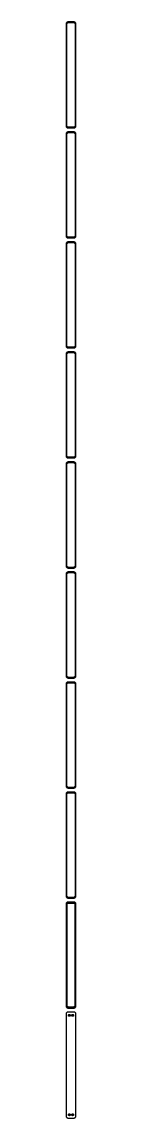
# Model space of a CAD drawing. Header units: metres. Extents: x -11 to 11, y 2370 to 4851.
import ezdxf

# ---------------------------------------------------------------- set-up
doc = ezdxf.new("R2010")
doc.units = ezdxf.units.M

msp = doc.modelspace()

# ---------------------------------------------------------------- linework, layer by layer
for p, q in [((-11.2106, 4846.63), (-11.25, 4846)), ((-11.25, 4846), (-11.25, 4616)), ((-11.0929, 4847.24), (-11.2106, 4846.63)), ((-10.8989, 4847.84), (-11.0929, 4847.24)), ((-10.6315, 4848.41), (-10.8989, 4847.84)), ((-10.2951, 4848.94), (-10.6315, 4848.41)), ((-9.89484, 4849.42), (-10.2951, 4848.94)), ((-9.43712, 4849.85), (-9.89484, 4849.42)), ((-9.75, 4845.5), (-9.71844, 4846)), ((-9.75, 4616.5), (-9.75, 4845.5)), ((-9.71844, 4846), (-9.62433, 4846.49)), ((-9.62433, 4846.49), (-9.4691, 4846.97)), ((-9.4691, 4846.97), (-9.25522, 4847.43)), ((-8.92912, 4850.22), (-9.43712, 4849.85)), ((-9.25522, 4847.43), (-8.98605, 4847.85)), ((-8.98605, 4847.85), (-8.66586, 4848.24)), ((-8.37889, 4850.52), (-8.92912, 4850.22)), ((-8.66586, 4848.24), (-8.29968, 4848.58)), ((-7.79507, 4850.76), (-8.37889, 4850.52)), ((-8.29968, 4848.58), (-7.8933, 4848.88)), ((-7.8933, 4848.88), (-7.45311, 4849.12)), ((-7.1869, 4850.91), (-7.79507, 4850.76)), ((-7.45311, 4849.12), (-6.98605, 4849.3)), ((-6.56395, 4850.99), (-7.1869, 4850.91)), ((-6.98605, 4849.3), (-6.49951, 4849.43)), ((6.56395, 4850.99), (-6.56395, 4850.99)), ((-6.49951, 4849.43), (-6.00116, 4849.49)), ((-6.00116, 4849.49), (6.00116, 4849.49)), ((6.00116, 4849.49), (6.49951, 4849.43)), ((6.49951, 4849.43), (6.98605, 4849.3)), ((7.1869, 4850.91), (6.56395, 4850.99)), ((6.98605, 4849.3), (7.45311, 4849.12)), ((7.79507, 4850.76), (7.1869, 4850.91)), ((7.45311, 4849.12), (7.8933, 4848.88)), ((8.37889, 4850.52), (7.79507, 4850.76)), ((7.8933, 4848.88), (8.29968, 4848.58)), ((8.29968, 4848.58), (8.66586, 4848.24)), ((8.92912, 4850.22), (8.37889, 4850.52)), ((8.66586, 4848.24), (8.98605, 4847.85)), ((9.43712, 4849.85), (8.92912, 4850.22)), ((8.98605, 4847.85), (9.25522, 4847.43)), ((9.25522, 4847.43), (9.4691, 4846.97)), ((9.89484, 4849.42), (9.43712, 4849.85)), ((9.4691, 4846.97), (9.62433, 4846.49)), ((9.62433, 4846.49), (9.71844, 4846)), ((9.71844, 4846), (9.75, 4845.5)), ((9.75, 4845.5), (9.75, 4616.5)), ((10.2951, 4848.94), (9.89484, 4849.42)), ((10.6315, 4848.41), (10.2951, 4848.94)), ((10.8989, 4847.84), (10.6315, 4848.41)), ((11.0929, 4847.24), (10.8989, 4847.84)), ((11.2106, 4846.63), (11.0929, 4847.24)), ((11.25, 4846), (11.2106, 4846.63)), ((11.25, 4616), (11.25, 4846)), ((-11.25, 4616), (-11.2106, 4615.37)), ((-11.2106, 4615.37), (-11.0929, 4614.76)), ((-11.0929, 4614.76), (-10.8989, 4614.16)), ((-9.71844, 4616), (-9.75, 4616.5)), ((-9.62433, 4615.51), (-9.71844, 4616)), ((-9.4691, 4615.03), (-9.62433, 4615.51)), ((-9.25522, 4614.57), (-9.4691, 4615.03)), ((9.4691, 4615.03), (9.25522, 4614.57)), ((9.62433, 4615.51), (9.4691, 4615.03)), ((9.71844, 4616), (9.62433, 4615.51)), ((9.75, 4616.5), (9.71844, 4616)), ((10.8989, 4614.16), (11.0929, 4614.76)), ((11.0929, 4614.76), (11.2106, 4615.37)), ((11.2106, 4615.37), (11.25, 4616)), ((-11.2106, 4597.63), (-11.25, 4597)), ((-11.25, 4597), (-11.25, 4367)), ((-11.0929, 4598.24), (-11.2106, 4597.63)), ((-10.8989, 4598.84), (-11.0929, 4598.24)), ((-10.8989, 4614.16), (-10.6315, 4613.59)), ((-10.6315, 4599.41), (-10.8989, 4598.84)), ((-10.6315, 4613.59), (-10.2951, 4613.06)), ((-10.2951, 4599.94), (-10.6315, 4599.41)), ((-10.2951, 4613.06), (-9.89484, 4612.58)), ((-9.89484, 4600.42), (-10.2951, 4599.94)), ((-9.89484, 4612.58), (-9.43712, 4612.15)), ((-9.43712, 4600.85), (-9.89484, 4600.42)), ((-9.75, 4596.5), (-9.71844, 4597)), ((-9.75, 4367.5), (-9.75, 4596.5)), ((-9.71844, 4597), (-9.62433, 4597.49)), ((-9.62433, 4597.49), (-9.4691, 4597.97)), ((-9.4691, 4597.97), (-9.25522, 4598.43)), ((-9.43712, 4612.15), (-8.92912, 4611.78)), ((-8.92912, 4601.22), (-9.43712, 4600.85)), ((-8.98605, 4614.15), (-9.25522, 4614.57)), ((-9.25522, 4598.43), (-8.98605, 4598.85)), ((-8.66586, 4613.76), (-8.98605, 4614.15)), ((-8.98605, 4598.85), (-8.66586, 4599.24)), ((-8.92912, 4611.78), (-8.37889, 4611.48)), ((-8.37889, 4601.52), (-8.92912, 4601.22)), ((-8.29968, 4613.42), (-8.66586, 4613.76)), ((-8.66586, 4599.24), (-8.29968, 4599.58)), ((-8.37889, 4611.48), (-7.79507, 4611.24)), ((-7.79507, 4601.76), (-8.37889, 4601.52)), ((-7.8933, 4613.12), (-8.29968, 4613.42)), ((-8.29968, 4599.58), (-7.8933, 4599.88)), ((-7.45311, 4612.88), (-7.8933, 4613.12)), ((-7.8933, 4599.88), (-7.45311, 4600.12)), ((-7.79507, 4611.24), (-7.1869, 4611.09)), ((-7.1869, 4601.91), (-7.79507, 4601.76)), ((-6.98605, 4612.7), (-7.45311, 4612.88)), ((-7.45311, 4600.12), (-6.98605, 4600.3)), ((-7.1869, 4611.09), (-6.56395, 4611.01)), ((-6.56395, 4601.99), (-7.1869, 4601.91)), ((-6.49951, 4612.57), (-6.98605, 4612.7)), ((-6.98605, 4600.3), (-6.49951, 4600.43)), ((-6.56395, 4611.01), (6.56395, 4611.01)), ((6.56395, 4601.99), (-6.56395, 4601.99)), ((-6.00116, 4612.51), (-6.49951, 4612.57)), ((-6.49951, 4600.43), (-6.00116, 4600.49)), ((6.00116, 4612.51), (-6.00116, 4612.51)), ((-6.00116, 4600.49), (6.00116, 4600.49)), ((6.49951, 4612.57), (6.00116, 4612.51)), ((6.00116, 4600.49), (6.49951, 4600.43)), ((6.98605, 4612.7), (6.49951, 4612.57)), ((6.49951, 4600.43), (6.98605, 4600.3)), ((6.56395, 4611.01), (7.1869, 4611.09)), ((7.1869, 4601.91), (6.56395, 4601.99)), ((7.45311, 4612.88), (6.98605, 4612.7)), ((6.98605, 4600.3), (7.45311, 4600.12)), ((7.1869, 4611.09), (7.79507, 4611.24)), ((7.79507, 4601.76), (7.1869, 4601.91)), ((7.8933, 4613.12), (7.45311, 4612.88)), ((7.45311, 4600.12), (7.8933, 4599.88)), ((7.79507, 4611.24), (8.37889, 4611.48)), ((8.37889, 4601.52), (7.79507, 4601.76)), ((8.29968, 4613.42), (7.8933, 4613.12)), ((7.8933, 4599.88), (8.29968, 4599.58)), ((8.66586, 4613.76), (8.29968, 4613.42)), ((8.29968, 4599.58), (8.66586, 4599.24)), ((8.37889, 4611.48), (8.92912, 4611.78)), ((8.92912, 4601.22), (8.37889, 4601.52)), ((8.98605, 4614.15), (8.66586, 4613.76)), ((8.66586, 4599.24), (8.98605, 4598.85)), ((8.92912, 4611.78), (9.43712, 4612.15)), ((9.43712, 4600.85), (8.92912, 4601.22)), ((9.25522, 4614.57), (8.98605, 4614.15)), ((8.98605, 4598.85), (9.25522, 4598.43)), ((9.25522, 4598.43), (9.4691, 4597.97)), ((9.43712, 4612.15), (9.89484, 4612.58)), ((9.89484, 4600.42), (9.43712, 4600.85)), ((9.4691, 4597.97), (9.62433, 4597.49)), ((9.62433, 4597.49), (9.71844, 4597)), ((9.71844, 4597), (9.75, 4596.5)), ((9.75, 4596.5), (9.75, 4367.5)), ((9.89484, 4612.58), (10.2951, 4613.06)), ((10.2951, 4599.94), (9.89484, 4600.42)), ((10.2951, 4613.06), (10.6315, 4613.59)), ((10.6315, 4599.41), (10.2951, 4599.94)), ((10.6315, 4613.59), (10.8989, 4614.16)), ((10.8989, 4598.84), (10.6315, 4599.41)), ((11.0929, 4598.24), (10.8989, 4598.84)), ((11.2106, 4597.63), (11.0929, 4598.24)), ((11.25, 4597), (11.2106, 4597.63)), ((11.25, 4367), (11.25, 4597)), ((-11.25, 4367), (-11.2106, 4366.37)), ((-9.71844, 4367), (-9.75, 4367.5)), ((-9.62433, 4366.51), (-9.71844, 4367)), ((9.71844, 4367), (9.62433, 4366.51)), ((9.75, 4367.5), (9.71844, 4367)), ((11.2106, 4366.37), (11.25, 4367)), ((-11.2106, 4348.63), (-11.25, 4348)), ((-11.25, 4348), (-11.25, 4118)), ((-11.2106, 4366.37), (-11.0929, 4365.76)), ((-11.0929, 4349.24), (-11.2106, 4348.63)), ((-11.0929, 4365.76), (-10.8989, 4365.16)), ((-10.8989, 4349.84), (-11.0929, 4349.24)), ((-10.8989, 4365.16), (-10.6315, 4364.59)), ((-10.6315, 4350.41), (-10.8989, 4349.84)), ((-10.6315, 4364.59), (-10.2951, 4364.06)), ((-10.2951, 4350.94), (-10.6315, 4350.41)), ((-10.2951, 4364.06), (-9.89484, 4363.58)), ((-9.89484, 4351.42), (-10.2951, 4350.94)), ((-9.89484, 4363.58), (-9.43712, 4363.15)), ((-9.43712, 4351.85), (-9.89484, 4351.42)), ((-9.75, 4347.5), (-9.71844, 4348)), ((-9.75, 4118.5), (-9.75, 4347.5)), ((-9.71844, 4348), (-9.62433, 4348.49)), ((-9.4691, 4366.03), (-9.62433, 4366.51)), ((-9.62433, 4348.49), (-9.4691, 4348.97)), ((-9.25522, 4365.57), (-9.4691, 4366.03)), ((-9.4691, 4348.97), (-9.25522, 4349.43)), ((-9.43712, 4363.15), (-8.92912, 4362.78)), ((-8.92912, 4352.22), (-9.43712, 4351.85)), ((-8.98605, 4365.15), (-9.25522, 4365.57)), ((-9.25522, 4349.43), (-8.98605, 4349.85)), ((-8.66586, 4364.76), (-8.98605, 4365.15)), ((-8.98605, 4349.85), (-8.66586, 4350.24)), ((-8.92912, 4362.78), (-8.37889, 4362.48)), ((-8.37889, 4352.52), (-8.92912, 4352.22)), ((-8.29968, 4364.42), (-8.66586, 4364.76)), ((-8.66586, 4350.24), (-8.29968, 4350.58)), ((-8.37889, 4362.48), (-7.79507, 4362.24)), ((-7.79507, 4352.76), (-8.37889, 4352.52)), ((-7.8933, 4364.12), (-8.29968, 4364.42)), ((-8.29968, 4350.58), (-7.8933, 4350.88)), ((-7.45311, 4363.88), (-7.8933, 4364.12)), ((-7.8933, 4350.88), (-7.45311, 4351.12)), ((-7.79507, 4362.24), (-7.1869, 4362.09)), ((-7.1869, 4352.91), (-7.79507, 4352.76)), ((-6.98605, 4363.7), (-7.45311, 4363.88)), ((-7.45311, 4351.12), (-6.98605, 4351.3)), ((-7.1869, 4362.09), (-6.56395, 4362.01)), ((-6.56395, 4352.99), (-7.1869, 4352.91)), ((-6.49951, 4363.57), (-6.98605, 4363.7)), ((-6.98605, 4351.3), (-6.49951, 4351.43)), ((-6.56395, 4362.01), (6.56395, 4362.01)), ((6.56395, 4352.99), (-6.56395, 4352.99)), ((-6.00116, 4363.51), (-6.49951, 4363.57)), ((-6.49951, 4351.43), (-6.00116, 4351.49)), ((6.00116, 4363.51), (-6.00116, 4363.51)), ((-6.00116, 4351.49), (6.00116, 4351.49)), ((6.49951, 4363.57), (6.00116, 4363.51)), ((6.00116, 4351.49), (6.49951, 4351.43)), ((6.98605, 4363.7), (6.49951, 4363.57)), ((6.49951, 4351.43), (6.98605, 4351.3)), ((6.56395, 4362.01), (7.1869, 4362.09)), ((7.1869, 4352.91), (6.56395, 4352.99)), ((7.45311, 4363.88), (6.98605, 4363.7)), ((6.98605, 4351.3), (7.45311, 4351.12)), ((7.1869, 4362.09), (7.79507, 4362.24)), ((7.79507, 4352.76), (7.1869, 4352.91)), ((7.8933, 4364.12), (7.45311, 4363.88)), ((7.45311, 4351.12), (7.8933, 4350.88)), ((7.79507, 4362.24), (8.37889, 4362.48)), ((8.37889, 4352.52), (7.79507, 4352.76)), ((8.29968, 4364.42), (7.8933, 4364.12)), ((7.8933, 4350.88), (8.29968, 4350.58)), ((8.66586, 4364.76), (8.29968, 4364.42)), ((8.29968, 4350.58), (8.66586, 4350.24)), ((8.37889, 4362.48), (8.92912, 4362.78)), ((8.92912, 4352.22), (8.37889, 4352.52)), ((8.98605, 4365.15), (8.66586, 4364.76)), ((8.66586, 4350.24), (8.98605, 4349.85)), ((8.92912, 4362.78), (9.43712, 4363.15)), ((9.43712, 4351.85), (8.92912, 4352.22)), ((9.25522, 4365.57), (8.98605, 4365.15)), ((8.98605, 4349.85), (9.25522, 4349.43)), ((9.4691, 4366.03), (9.25522, 4365.57)), ((9.25522, 4349.43), (9.4691, 4348.97)), ((9.43712, 4363.15), (9.89484, 4363.58)), ((9.89484, 4351.42), (9.43712, 4351.85)), ((9.62433, 4366.51), (9.4691, 4366.03)), ((9.4691, 4348.97), (9.62433, 4348.49)), ((9.62433, 4348.49), (9.71844, 4348)), ((9.71844, 4348), (9.75, 4347.5)), ((9.75, 4347.5), (9.75, 4118.5)), ((9.89484, 4363.58), (10.2951, 4364.06)), ((10.2951, 4350.94), (9.89484, 4351.42)), ((10.2951, 4364.06), (10.6315, 4364.59)), ((10.6315, 4350.41), (10.2951, 4350.94)), ((10.6315, 4364.59), (10.8989, 4365.16)), ((10.8989, 4349.84), (10.6315, 4350.41)), ((10.8989, 4365.16), (11.0929, 4365.76)), ((11.0929, 4349.24), (10.8989, 4349.84)), ((11.0929, 4365.76), (11.2106, 4366.37)), ((11.2106, 4348.63), (11.0929, 4349.24)), ((11.25, 4348), (11.2106, 4348.63)), ((11.25, 4118), (11.25, 4348)), ((-9.71844, 4118), (-9.75, 4118.5)), ((9.75, 4118.5), (9.71844, 4118)), ((-11.25, 4118), (-11.2106, 4117.37)), ((-11.2106, 4099.63), (-11.25, 4099)), ((-11.25, 4099), (-11.25, 3869)), ((-11.2106, 4117.37), (-11.0929, 4116.76)), ((-11.0929, 4100.24), (-11.2106, 4099.63)), ((-11.0929, 4116.76), (-10.8989, 4116.16)), ((-10.8989, 4100.84), (-11.0929, 4100.24)), ((-10.8989, 4116.16), (-10.6315, 4115.59)), ((-10.6315, 4101.41), (-10.8989, 4100.84)), ((-10.6315, 4115.59), (-10.2951, 4115.06)), ((-10.2951, 4101.94), (-10.6315, 4101.41)), ((-10.2951, 4115.06), (-9.89484, 4114.58)), ((-9.89484, 4102.42), (-10.2951, 4101.94)), ((-9.89484, 4114.58), (-9.43712, 4114.15)), ((-9.43712, 4102.85), (-9.89484, 4102.42)), ((-9.75, 4098.5), (-9.71844, 4099)), ((-9.75, 3869.5), (-9.75, 4098.5)), ((-9.62433, 4117.51), (-9.71844, 4118)), ((-9.71844, 4099), (-9.62433, 4099.49)), ((-9.4691, 4117.03), (-9.62433, 4117.51)), ((-9.62433, 4099.49), (-9.4691, 4099.97)), ((-9.25522, 4116.57), (-9.4691, 4117.03)), ((-9.4691, 4099.97), (-9.25522, 4100.43)), ((-9.43712, 4114.15), (-8.92912, 4113.78)), ((-8.92912, 4103.22), (-9.43712, 4102.85)), ((-8.98605, 4116.15), (-9.25522, 4116.57)), ((-9.25522, 4100.43), (-8.98605, 4100.85)), ((-8.66586, 4115.76), (-8.98605, 4116.15)), ((-8.98605, 4100.85), (-8.66586, 4101.24)), ((-8.92912, 4113.78), (-8.37889, 4113.48)), ((-8.37889, 4103.52), (-8.92912, 4103.22)), ((-8.29968, 4115.42), (-8.66586, 4115.76)), ((-8.66586, 4101.24), (-8.29968, 4101.58)), ((-8.37889, 4113.48), (-7.79507, 4113.24)), ((-7.79507, 4103.76), (-8.37889, 4103.52)), ((-7.8933, 4115.12), (-8.29968, 4115.42)), ((-8.29968, 4101.58), (-7.8933, 4101.88)), ((-7.45311, 4114.88), (-7.8933, 4115.12)), ((-7.8933, 4101.88), (-7.45311, 4102.12)), ((-7.79507, 4113.24), (-7.1869, 4113.09)), ((-7.1869, 4103.91), (-7.79507, 4103.76)), ((-6.98605, 4114.7), (-7.45311, 4114.88)), ((-7.45311, 4102.12), (-6.98605, 4102.3)), ((-7.1869, 4113.09), (-6.56395, 4113.01)), ((-6.56395, 4103.99), (-7.1869, 4103.91)), ((-6.49951, 4114.57), (-6.98605, 4114.7)), ((-6.98605, 4102.3), (-6.49951, 4102.43)), ((-6.56395, 4113.01), (6.56395, 4113.01)), ((6.56395, 4103.99), (-6.56395, 4103.99)), ((-6.00116, 4114.51), (-6.49951, 4114.57)), ((-6.49951, 4102.43), (-6.00116, 4102.49)), ((6.00116, 4114.51), (-6.00116, 4114.51)), ((-6.00116, 4102.49), (6.00116, 4102.49)), ((6.49951, 4114.57), (6.00116, 4114.51)), ((6.00116, 4102.49), (6.49951, 4102.43)), ((6.98605, 4114.7), (6.49951, 4114.57)), ((6.49951, 4102.43), (6.98605, 4102.3)), ((6.56395, 4113.01), (7.1869, 4113.09)), ((7.1869, 4103.91), (6.56395, 4103.99)), ((7.45311, 4114.88), (6.98605, 4114.7)), ((6.98605, 4102.3), (7.45311, 4102.12)), ((7.1869, 4113.09), (7.79507, 4113.24)), ((7.79507, 4103.76), (7.1869, 4103.91)), ((7.8933, 4115.12), (7.45311, 4114.88)), ((7.45311, 4102.12), (7.8933, 4101.88)), ((7.79507, 4113.24), (8.37889, 4113.48)), ((8.37889, 4103.52), (7.79507, 4103.76)), ((8.29968, 4115.42), (7.8933, 4115.12)), ((7.8933, 4101.88), (8.29968, 4101.58)), ((8.66586, 4115.76), (8.29968, 4115.42)), ((8.29968, 4101.58), (8.66586, 4101.24)), ((8.37889, 4113.48), (8.92912, 4113.78)), ((8.92912, 4103.22), (8.37889, 4103.52)), ((8.98605, 4116.15), (8.66586, 4115.76)), ((8.66586, 4101.24), (8.98605, 4100.85)), ((8.92912, 4113.78), (9.43712, 4114.15)), ((9.43712, 4102.85), (8.92912, 4103.22)), ((9.25522, 4116.57), (8.98605, 4116.15)), ((8.98605, 4100.85), (9.25522, 4100.43)), ((9.4691, 4117.03), (9.25522, 4116.57)), ((9.25522, 4100.43), (9.4691, 4099.97)), ((9.43712, 4114.15), (9.89484, 4114.58)), ((9.89484, 4102.42), (9.43712, 4102.85)), ((9.62433, 4117.51), (9.4691, 4117.03)), ((9.4691, 4099.97), (9.62433, 4099.49)), ((9.71844, 4118), (9.62433, 4117.51)), ((9.62433, 4099.49), (9.71844, 4099)), ((9.71844, 4099), (9.75, 4098.5)), ((9.75, 4098.5), (9.75, 3869.5)), ((9.89484, 4114.58), (10.2951, 4115.06)), ((10.2951, 4101.94), (9.89484, 4102.42)), ((10.2951, 4115.06), (10.6315, 4115.59)), ((10.6315, 4101.41), (10.2951, 4101.94)), ((10.6315, 4115.59), (10.8989, 4116.16)), ((10.8989, 4100.84), (10.6315, 4101.41)), ((10.8989, 4116.16), (11.0929, 4116.76)), ((11.0929, 4100.24), (10.8989, 4100.84)), ((11.0929, 4116.76), (11.2106, 4117.37)), ((11.2106, 4099.63), (11.0929, 4100.24)), ((11.2106, 4117.37), (11.25, 4118)), ((11.25, 4099), (11.2106, 4099.63)), ((11.25, 3869), (11.25, 4099)), ((-11.25, 3869), (-11.2106, 3868.37)), ((-11.2106, 3850.63), (-11.25, 3850)), ((-11.25, 3850), (-11.25, 3620)), ((-11.2106, 3868.37), (-11.0929, 3867.76)), ((-11.0929, 3851.24), (-11.2106, 3850.63)), ((-11.0929, 3867.76), (-10.8989, 3867.16)), ((-10.8989, 3851.84), (-11.0929, 3851.24)), ((-10.8989, 3867.16), (-10.6315, 3866.59)), ((-10.6315, 3852.41), (-10.8989, 3851.84)), ((-10.6315, 3866.59), (-10.2951, 3866.06)), ((-10.2951, 3852.94), (-10.6315, 3852.41)), ((-10.2951, 3866.06), (-9.89484, 3865.58)), ((-9.89484, 3853.42), (-10.2951, 3852.94)), ((-9.89484, 3865.58), (-9.43712, 3865.15)), ((-9.43712, 3853.85), (-9.89484, 3853.42)), ((-9.71844, 3869), (-9.75, 3869.5)), ((-9.75, 3849.5), (-9.71844, 3850)), ((-9.75, 3620.5), (-9.75, 3849.5)), ((-9.62433, 3868.51), (-9.71844, 3869)), ((-9.71844, 3850), (-9.62433, 3850.49)), ((-9.4691, 3868.03), (-9.62433, 3868.51)), ((-9.62433, 3850.49), (-9.4691, 3850.97)), ((-9.25522, 3867.57), (-9.4691, 3868.03)), ((-9.4691, 3850.97), (-9.25522, 3851.43)), ((-9.43712, 3865.15), (-8.92912, 3864.78)), ((-8.92912, 3854.22), (-9.43712, 3853.85)), ((-8.98605, 3867.15), (-9.25522, 3867.57)), ((-9.25522, 3851.43), (-8.98605, 3851.85)), ((-8.66586, 3866.76), (-8.98605, 3867.15)), ((-8.98605, 3851.85), (-8.66586, 3852.24)), ((-8.92912, 3864.78), (-8.37889, 3864.48)), ((-8.37889, 3854.52), (-8.92912, 3854.22)), ((-8.29968, 3866.42), (-8.66586, 3866.76)), ((-8.66586, 3852.24), (-8.29968, 3852.58)), ((-8.37889, 3864.48), (-7.79507, 3864.24)), ((-7.79507, 3854.76), (-8.37889, 3854.52)), ((-7.8933, 3866.12), (-8.29968, 3866.42)), ((-8.29968, 3852.58), (-7.8933, 3852.88)), ((-7.45311, 3865.88), (-7.8933, 3866.12)), ((-7.8933, 3852.88), (-7.45311, 3853.12)), ((-7.79507, 3864.24), (-7.1869, 3864.09)), ((-7.1869, 3854.91), (-7.79507, 3854.76)), ((-6.98605, 3865.7), (-7.45311, 3865.88)), ((-7.45311, 3853.12), (-6.98605, 3853.3)), ((-7.1869, 3864.09), (-6.56395, 3864.01)), ((-6.56395, 3854.99), (-7.1869, 3854.91)), ((-6.49951, 3865.57), (-6.98605, 3865.7)), ((-6.98605, 3853.3), (-6.49951, 3853.43)), ((-6.56395, 3864.01), (6.56395, 3864.01)), ((6.56395, 3854.99), (-6.56395, 3854.99)), ((-6.00116, 3865.51), (-6.49951, 3865.57)), ((-6.49951, 3853.43), (-6.00116, 3853.49)), ((6.00116, 3865.51), (-6.00116, 3865.51)), ((-6.00116, 3853.49), (6.00116, 3853.49)), ((6.49951, 3865.57), (6.00116, 3865.51)), ((6.00116, 3853.49), (6.49951, 3853.43)), ((6.98605, 3865.7), (6.49951, 3865.57)), ((6.49951, 3853.43), (6.98605, 3853.3)), ((6.56395, 3864.01), (7.1869, 3864.09)), ((7.1869, 3854.91), (6.56395, 3854.99)), ((7.45311, 3865.88), (6.98605, 3865.7)), ((6.98605, 3853.3), (7.45311, 3853.12)), ((7.1869, 3864.09), (7.79507, 3864.24)), ((7.79507, 3854.76), (7.1869, 3854.91)), ((7.8933, 3866.12), (7.45311, 3865.88)), ((7.45311, 3853.12), (7.8933, 3852.88)), ((7.79507, 3864.24), (8.37889, 3864.48)), ((8.37889, 3854.52), (7.79507, 3854.76)), ((8.29968, 3866.42), (7.8933, 3866.12)), ((7.8933, 3852.88), (8.29968, 3852.58)), ((8.66586, 3866.76), (8.29968, 3866.42)), ((8.29968, 3852.58), (8.66586, 3852.24)), ((8.37889, 3864.48), (8.92912, 3864.78)), ((8.92912, 3854.22), (8.37889, 3854.52)), ((8.98605, 3867.15), (8.66586, 3866.76)), ((8.66586, 3852.24), (8.98605, 3851.85)), ((8.92912, 3864.78), (9.43712, 3865.15)), ((9.43712, 3853.85), (8.92912, 3854.22)), ((9.25522, 3867.57), (8.98605, 3867.15)), ((8.98605, 3851.85), (9.25522, 3851.43)), ((9.4691, 3868.03), (9.25522, 3867.57)), ((9.25522, 3851.43), (9.4691, 3850.97)), ((9.43712, 3865.15), (9.89484, 3865.58)), ((9.89484, 3853.42), (9.43712, 3853.85)), ((9.62433, 3868.51), (9.4691, 3868.03)), ((9.4691, 3850.97), (9.62433, 3850.49)), ((9.71844, 3869), (9.62433, 3868.51)), ((9.62433, 3850.49), (9.71844, 3850)), ((9.75, 3869.5), (9.71844, 3869)), ((9.71844, 3850), (9.75, 3849.5)), ((9.75, 3849.5), (9.75, 3620.5)), ((9.89484, 3865.58), (10.2951, 3866.06)), ((10.2951, 3852.94), (9.89484, 3853.42)), ((10.2951, 3866.06), (10.6315, 3866.59)), ((10.6315, 3852.41), (10.2951, 3852.94)), ((10.6315, 3866.59), (10.8989, 3867.16)), ((10.8989, 3851.84), (10.6315, 3852.41)), ((10.8989, 3867.16), (11.0929, 3867.76)), ((11.0929, 3851.24), (10.8989, 3851.84)), ((11.0929, 3867.76), (11.2106, 3868.37)), ((11.2106, 3850.63), (11.0929, 3851.24)), ((11.2106, 3868.37), (11.25, 3869)), ((11.25, 3850), (11.2106, 3850.63)), ((11.25, 3620), (11.25, 3850)), ((-11.25, 3620), (-11.2106, 3619.37)), ((-11.2106, 3601.63), (-11.25, 3601)), ((-11.25, 3601), (-11.25, 3371)), ((-11.2106, 3619.37), (-11.0929, 3618.76)), ((-11.0929, 3602.24), (-11.2106, 3601.63)), ((-11.0929, 3618.76), (-10.8989, 3618.16)), ((-10.8989, 3602.84), (-11.0929, 3602.24)), ((-10.8989, 3618.16), (-10.6315, 3617.59)), ((-10.6315, 3603.41), (-10.8989, 3602.84)), ((-10.6315, 3617.59), (-10.2951, 3617.06)), ((-10.2951, 3603.94), (-10.6315, 3603.41)), ((-10.2951, 3617.06), (-9.89484, 3616.58)), ((-9.89484, 3604.42), (-10.2951, 3603.94)), ((-9.89484, 3616.58), (-9.43712, 3616.15)), ((-9.43712, 3604.85), (-9.89484, 3604.42)), ((-9.71844, 3620), (-9.75, 3620.5)), ((-9.75, 3600.5), (-9.71844, 3601)), ((-9.75, 3371.5), (-9.75, 3600.5)), ((-9.62433, 3619.51), (-9.71844, 3620)), ((-9.71844, 3601), (-9.62433, 3601.49)), ((-9.4691, 3619.03), (-9.62433, 3619.51)), ((-9.62433, 3601.49), (-9.4691, 3601.97)), ((-9.25522, 3618.57), (-9.4691, 3619.03)), ((-9.4691, 3601.97), (-9.25522, 3602.43)), ((-9.43712, 3616.15), (-8.92912, 3615.78)), ((-8.92912, 3605.22), (-9.43712, 3604.85)), ((-8.98605, 3618.15), (-9.25522, 3618.57)), ((-9.25522, 3602.43), (-8.98605, 3602.85)), ((-8.66586, 3617.76), (-8.98605, 3618.15)), ((-8.98605, 3602.85), (-8.66586, 3603.24)), ((-8.92912, 3615.78), (-8.37889, 3615.48)), ((-8.37889, 3605.52), (-8.92912, 3605.22)), ((-8.29968, 3617.42), (-8.66586, 3617.76)), ((-8.66586, 3603.24), (-8.29968, 3603.58)), ((-8.37889, 3615.48), (-7.79507, 3615.24)), ((-7.79507, 3605.76), (-8.37889, 3605.52)), ((-7.8933, 3617.12), (-8.29968, 3617.42)), ((-8.29968, 3603.58), (-7.8933, 3603.88)), ((-7.45311, 3616.88), (-7.8933, 3617.12)), ((-7.8933, 3603.88), (-7.45311, 3604.12)), ((-7.79507, 3615.24), (-7.1869, 3615.09)), ((-7.1869, 3605.91), (-7.79507, 3605.76)), ((-6.98605, 3616.7), (-7.45311, 3616.88)), ((-7.45311, 3604.12), (-6.98605, 3604.3)), ((-7.1869, 3615.09), (-6.56395, 3615.01)), ((-6.56395, 3605.99), (-7.1869, 3605.91)), ((-6.49951, 3616.57), (-6.98605, 3616.7)), ((-6.98605, 3604.3), (-6.49951, 3604.43)), ((-6.56395, 3615.01), (6.56395, 3615.01)), ((6.56395, 3605.99), (-6.56395, 3605.99)), ((-6.00116, 3616.51), (-6.49951, 3616.57)), ((-6.49951, 3604.43), (-6.00116, 3604.49)), ((6.00116, 3616.51), (-6.00116, 3616.51)), ((-6.00116, 3604.49), (6.00116, 3604.49)), ((6.49951, 3616.57), (6.00116, 3616.51)), ((6.00116, 3604.49), (6.49951, 3604.43)), ((6.98605, 3616.7), (6.49951, 3616.57)), ((6.49951, 3604.43), (6.98605, 3604.3)), ((6.56395, 3615.01), (7.1869, 3615.09)), ((7.1869, 3605.91), (6.56395, 3605.99)), ((7.45311, 3616.88), (6.98605, 3616.7)), ((6.98605, 3604.3), (7.45311, 3604.12)), ((7.1869, 3615.09), (7.79507, 3615.24)), ((7.79507, 3605.76), (7.1869, 3605.91)), ((7.8933, 3617.12), (7.45311, 3616.88)), ((7.45311, 3604.12), (7.8933, 3603.88)), ((7.79507, 3615.24), (8.37889, 3615.48)), ((8.37889, 3605.52), (7.79507, 3605.76)), ((8.29968, 3617.42), (7.8933, 3617.12)), ((7.8933, 3603.88), (8.29968, 3603.58)), ((8.66586, 3617.76), (8.29968, 3617.42)), ((8.29968, 3603.58), (8.66586, 3603.24)), ((8.37889, 3615.48), (8.92912, 3615.78)), ((8.92912, 3605.22), (8.37889, 3605.52)), ((8.98605, 3618.15), (8.66586, 3617.76)), ((8.66586, 3603.24), (8.98605, 3602.85)), ((8.92912, 3615.78), (9.43712, 3616.15)), ((9.43712, 3604.85), (8.92912, 3605.22)), ((9.25522, 3618.57), (8.98605, 3618.15)), ((8.98605, 3602.85), (9.25522, 3602.43)), ((9.4691, 3619.03), (9.25522, 3618.57)), ((9.25522, 3602.43), (9.4691, 3601.97)), ((9.43712, 3616.15), (9.89484, 3616.58)), ((9.89484, 3604.42), (9.43712, 3604.85)), ((9.62433, 3619.51), (9.4691, 3619.03)), ((9.4691, 3601.97), (9.62433, 3601.49)), ((9.71844, 3620), (9.62433, 3619.51)), ((9.62433, 3601.49), (9.71844, 3601)), ((9.75, 3620.5), (9.71844, 3620)), ((9.71844, 3601), (9.75, 3600.5)), ((9.75, 3600.5), (9.75, 3371.5)), ((9.89484, 3616.58), (10.2951, 3617.06)), ((10.2951, 3603.94), (9.89484, 3604.42)), ((10.2951, 3617.06), (10.6315, 3617.59)), ((10.6315, 3603.41), (10.2951, 3603.94)), ((10.6315, 3617.59), (10.8989, 3618.16)), ((10.8989, 3602.84), (10.6315, 3603.41)), ((10.8989, 3618.16), (11.0929, 3618.76)), ((11.0929, 3602.24), (10.8989, 3602.84)), ((11.0929, 3618.76), (11.2106, 3619.37)), ((11.2106, 3601.63), (11.0929, 3602.24)), ((11.2106, 3619.37), (11.25, 3620)), ((11.25, 3601), (11.2106, 3601.63)), ((11.25, 3371), (11.25, 3601)), ((-11.25, 3371), (-11.2106, 3370.37)), ((-11.2106, 3352.63), (-11.25, 3352)), ((-11.25, 3352), (-11.25, 3122)), ((-11.2106, 3370.37), (-11.0929, 3369.76)), ((-11.0929, 3353.24), (-11.2106, 3352.63)), ((-11.0929, 3369.76), (-10.8989, 3369.16)), ((-10.8989, 3353.84), (-11.0929, 3353.24)), ((-10.8989, 3369.16), (-10.6315, 3368.59)), ((-10.6315, 3354.41), (-10.8989, 3353.84)), ((-10.6315, 3368.59), (-10.2951, 3368.06)), ((-10.2951, 3354.94), (-10.6315, 3354.41)), ((-10.2951, 3368.06), (-9.89484, 3367.58)), ((-9.89484, 3355.42), (-10.2951, 3354.94)), ((-9.89484, 3367.58), (-9.43712, 3367.15)), ((-9.43712, 3355.85), (-9.89484, 3355.42)), ((-9.71844, 3371), (-9.75, 3371.5)), ((-9.75, 3351.5), (-9.71844, 3352)), ((-9.75, 3122.5), (-9.75, 3351.5)), ((-9.62433, 3370.51), (-9.71844, 3371)), ((-9.71844, 3352), (-9.62433, 3352.49)), ((-9.4691, 3370.03), (-9.62433, 3370.51)), ((-9.62433, 3352.49), (-9.4691, 3352.97)), ((-9.25522, 3369.57), (-9.4691, 3370.03)), ((-9.4691, 3352.97), (-9.25522, 3353.43)), ((-9.43712, 3367.15), (-8.92912, 3366.78)), ((-8.92912, 3356.22), (-9.43712, 3355.85)), ((-8.98605, 3369.15), (-9.25522, 3369.57)), ((-9.25522, 3353.43), (-8.98605, 3353.85)), ((-8.66586, 3368.76), (-8.98605, 3369.15)), ((-8.98605, 3353.85), (-8.66586, 3354.24)), ((-8.92912, 3366.78), (-8.37889, 3366.48)), ((-8.37889, 3356.52), (-8.92912, 3356.22)), ((-8.29968, 3368.42), (-8.66586, 3368.76)), ((-8.66586, 3354.24), (-8.29968, 3354.58)), ((-8.37889, 3366.48), (-7.79507, 3366.24)), ((-7.79507, 3356.76), (-8.37889, 3356.52)), ((-7.8933, 3368.12), (-8.29968, 3368.42)), ((-8.29968, 3354.58), (-7.8933, 3354.88)), ((-7.45311, 3367.88), (-7.8933, 3368.12)), ((-7.8933, 3354.88), (-7.45311, 3355.12)), ((-7.79507, 3366.24), (-7.1869, 3366.09)), ((-7.1869, 3356.91), (-7.79507, 3356.76)), ((-6.98605, 3367.7), (-7.45311, 3367.88)), ((-7.45311, 3355.12), (-6.98605, 3355.3)), ((-7.1869, 3366.09), (-6.56395, 3366.01)), ((-6.56395, 3356.99), (-7.1869, 3356.91)), ((-6.49951, 3367.57), (-6.98605, 3367.7)), ((-6.98605, 3355.3), (-6.49951, 3355.43)), ((-6.56395, 3366.01), (6.56395, 3366.01)), ((6.56395, 3356.99), (-6.56395, 3356.99)), ((-6.00116, 3367.51), (-6.49951, 3367.57)), ((-6.49951, 3355.43), (-6.00116, 3355.49)), ((6.00116, 3367.51), (-6.00116, 3367.51)), ((-6.00116, 3355.49), (6.00116, 3355.49)), ((6.49951, 3367.57), (6.00116, 3367.51)), ((6.00116, 3355.49), (6.49951, 3355.43)), ((6.98605, 3367.7), (6.49951, 3367.57)), ((6.49951, 3355.43), (6.98605, 3355.3)), ((6.56395, 3366.01), (7.1869, 3366.09)), ((7.1869, 3356.91), (6.56395, 3356.99)), ((7.45311, 3367.88), (6.98605, 3367.7)), ((6.98605, 3355.3), (7.45311, 3355.12)), ((7.1869, 3366.09), (7.79507, 3366.24)), ((7.79507, 3356.76), (7.1869, 3356.91)), ((7.8933, 3368.12), (7.45311, 3367.88)), ((7.45311, 3355.12), (7.8933, 3354.88)), ((7.79507, 3366.24), (8.37889, 3366.48)), ((8.37889, 3356.52), (7.79507, 3356.76)), ((8.29968, 3368.42), (7.8933, 3368.12)), ((7.8933, 3354.88), (8.29968, 3354.58)), ((8.66586, 3368.76), (8.29968, 3368.42)), ((8.29968, 3354.58), (8.66586, 3354.24)), ((8.37889, 3366.48), (8.92912, 3366.78)), ((8.92912, 3356.22), (8.37889, 3356.52)), ((8.98605, 3369.15), (8.66586, 3368.76)), ((8.66586, 3354.24), (8.98605, 3353.85)), ((8.92912, 3366.78), (9.43712, 3367.15)), ((9.43712, 3355.85), (8.92912, 3356.22)), ((9.25522, 3369.57), (8.98605, 3369.15)), ((8.98605, 3353.85), (9.25522, 3353.43)), ((9.4691, 3370.03), (9.25522, 3369.57)), ((9.25522, 3353.43), (9.4691, 3352.97)), ((9.43712, 3367.15), (9.89484, 3367.58)), ((9.89484, 3355.42), (9.43712, 3355.85)), ((9.62433, 3370.51), (9.4691, 3370.03)), ((9.4691, 3352.97), (9.62433, 3352.49)), ((9.71844, 3371), (9.62433, 3370.51)), ((9.62433, 3352.49), (9.71844, 3352)), ((9.75, 3371.5), (9.71844, 3371)), ((9.71844, 3352), (9.75, 3351.5)), ((9.75, 3351.5), (9.75, 3122.5)), ((9.89484, 3367.58), (10.2951, 3368.06)), ((10.2951, 3354.94), (9.89484, 3355.42)), ((10.2951, 3368.06), (10.6315, 3368.59)), ((10.6315, 3354.41), (10.2951, 3354.94)), ((10.6315, 3368.59), (10.8989, 3369.16)), ((10.8989, 3353.84), (10.6315, 3354.41)), ((10.8989, 3369.16), (11.0929, 3369.76)), ((11.0929, 3353.24), (10.8989, 3353.84)), ((11.0929, 3369.76), (11.2106, 3370.37)), ((11.2106, 3352.63), (11.0929, 3353.24)), ((11.2106, 3370.37), (11.25, 3371)), ((11.25, 3352), (11.2106, 3352.63)), ((11.25, 3122), (11.25, 3352)), ((-11.25, 3122), (-11.2106, 3121.37)), ((-11.2106, 3103.63), (-11.25, 3103)), ((-11.25, 3103), (-11.25, 2873)), ((-11.2106, 3121.37), (-11.0929, 3120.76)), ((-11.0929, 3104.24), (-11.2106, 3103.63)), ((-11.0929, 3120.76), (-10.8989, 3120.16)), ((-10.8989, 3104.84), (-11.0929, 3104.24)), ((-10.8989, 3120.16), (-10.6315, 3119.59)), ((-10.6315, 3105.41), (-10.8989, 3104.84)), ((-10.6315, 3119.59), (-10.2951, 3119.06)), ((-10.2951, 3105.94), (-10.6315, 3105.41)), ((-10.2951, 3119.06), (-9.89484, 3118.58)), ((-9.89484, 3106.42), (-10.2951, 3105.94)), ((-9.89484, 3118.58), (-9.43712, 3118.15)), ((-9.43712, 3106.85), (-9.89484, 3106.42)), ((-9.71844, 3122), (-9.75, 3122.5)), ((-9.75, 3102.5), (-9.71844, 3103)), ((-9.75, 2873.5), (-9.75, 3102.5)), ((-9.62433, 3121.51), (-9.71844, 3122)), ((-9.71844, 3103), (-9.62433, 3103.49)), ((-9.4691, 3121.03), (-9.62433, 3121.51)), ((-9.62433, 3103.49), (-9.4691, 3103.97)), ((-9.25522, 3120.57), (-9.4691, 3121.03)), ((-9.4691, 3103.97), (-9.25522, 3104.43)), ((-9.43712, 3118.15), (-8.92912, 3117.78)), ((-8.92912, 3107.22), (-9.43712, 3106.85)), ((-8.98605, 3120.15), (-9.25522, 3120.57)), ((-9.25522, 3104.43), (-8.98605, 3104.85)), ((-8.66586, 3119.76), (-8.98605, 3120.15)), ((-8.98605, 3104.85), (-8.66586, 3105.24)), ((-8.92912, 3117.78), (-8.37889, 3117.48)), ((-8.37889, 3107.52), (-8.92912, 3107.22)), ((-8.29968, 3119.42), (-8.66586, 3119.76)), ((-8.66586, 3105.24), (-8.29968, 3105.58)), ((-8.37889, 3117.48), (-7.79507, 3117.24)), ((-7.79507, 3107.76), (-8.37889, 3107.52)), ((-7.8933, 3119.12), (-8.29968, 3119.42)), ((-8.29968, 3105.58), (-7.8933, 3105.88)), ((-7.45311, 3118.88), (-7.8933, 3119.12)), ((-7.8933, 3105.88), (-7.45311, 3106.12)), ((-7.79507, 3117.24), (-7.1869, 3117.09)), ((-7.1869, 3107.91), (-7.79507, 3107.76)), ((-6.98605, 3118.7), (-7.45311, 3118.88)), ((-7.45311, 3106.12), (-6.98605, 3106.3)), ((-7.1869, 3117.09), (-6.56395, 3117.01)), ((-6.56395, 3107.99), (-7.1869, 3107.91)), ((-6.49951, 3118.57), (-6.98605, 3118.7)), ((-6.98605, 3106.3), (-6.49951, 3106.43)), ((-6.56395, 3117.01), (6.56395, 3117.01)), ((6.56395, 3107.99), (-6.56395, 3107.99)), ((-6.00116, 3118.51), (-6.49951, 3118.57)), ((-6.49951, 3106.43), (-6.00116, 3106.49)), ((6.00116, 3118.51), (-6.00116, 3118.51)), ((-6.00116, 3106.49), (6.00116, 3106.49)), ((6.49951, 3118.57), (6.00116, 3118.51)), ((6.00116, 3106.49), (6.49951, 3106.43)), ((6.98605, 3118.7), (6.49951, 3118.57)), ((6.49951, 3106.43), (6.98605, 3106.3)), ((6.56395, 3117.01), (7.1869, 3117.09)), ((7.1869, 3107.91), (6.56395, 3107.99)), ((7.45311, 3118.88), (6.98605, 3118.7)), ((6.98605, 3106.3), (7.45311, 3106.12)), ((7.1869, 3117.09), (7.79507, 3117.24)), ((7.79507, 3107.76), (7.1869, 3107.91)), ((7.8933, 3119.12), (7.45311, 3118.88)), ((7.45311, 3106.12), (7.8933, 3105.88)), ((7.79507, 3117.24), (8.37889, 3117.48)), ((8.37889, 3107.52), (7.79507, 3107.76)), ((8.29968, 3119.42), (7.8933, 3119.12)), ((7.8933, 3105.88), (8.29968, 3105.58)), ((8.66586, 3119.76), (8.29968, 3119.42)), ((8.29968, 3105.58), (8.66586, 3105.24)), ((8.37889, 3117.48), (8.92912, 3117.78)), ((8.92912, 3107.22), (8.37889, 3107.52)), ((8.98605, 3120.15), (8.66586, 3119.76)), ((8.66586, 3105.24), (8.98605, 3104.85)), ((8.92912, 3117.78), (9.43712, 3118.15)), ((9.43712, 3106.85), (8.92912, 3107.22)), ((9.25522, 3120.57), (8.98605, 3120.15)), ((8.98605, 3104.85), (9.25522, 3104.43)), ((9.4691, 3121.03), (9.25522, 3120.57)), ((9.25522, 3104.43), (9.4691, 3103.97)), ((9.43712, 3118.15), (9.89484, 3118.58)), ((9.89484, 3106.42), (9.43712, 3106.85)), ((9.62433, 3121.51), (9.4691, 3121.03)), ((9.4691, 3103.97), (9.62433, 3103.49)), ((9.71844, 3122), (9.62433, 3121.51)), ((9.62433, 3103.49), (9.71844, 3103)), ((9.75, 3122.5), (9.71844, 3122)), ((9.71844, 3103), (9.75, 3102.5)), ((9.75, 3102.5), (9.75, 2873.5)), ((9.89484, 3118.58), (10.2951, 3119.06)), ((10.2951, 3105.94), (9.89484, 3106.42)), ((10.2951, 3119.06), (10.6315, 3119.59)), ((10.6315, 3105.41), (10.2951, 3105.94)), ((10.6315, 3119.59), (10.8989, 3120.16)), ((10.8989, 3104.84), (10.6315, 3105.41)), ((10.8989, 3120.16), (11.0929, 3120.76)), ((11.0929, 3104.24), (10.8989, 3104.84)), ((11.0929, 3120.76), (11.2106, 3121.37)), ((11.2106, 3103.63), (11.0929, 3104.24)), ((11.2106, 3121.37), (11.25, 3122)), ((11.25, 3103), (11.2106, 3103.63)), ((11.25, 2873), (11.25, 3103)), ((-11.25, 2873), (-11.2106, 2872.37)), ((-11.2106, 2854.63), (-11.25, 2854)), ((-11.25, 2854), (-11.25, 2624)), ((-11.2106, 2872.37), (-11.0929, 2871.76)), ((-11.0929, 2855.24), (-11.2106, 2854.63)), ((-11.0929, 2871.76), (-10.8989, 2871.16)), ((-10.8989, 2855.84), (-11.0929, 2855.24)), ((-10.8989, 2871.16), (-10.6315, 2870.59)), ((-10.6315, 2856.41), (-10.8989, 2855.84)), ((-10.6315, 2870.59), (-10.2951, 2870.06)), ((-10.2951, 2856.94), (-10.6315, 2856.41)), ((-10.2951, 2870.06), (-9.89484, 2869.58)), ((-9.89484, 2857.42), (-10.2951, 2856.94)), ((-9.89484, 2869.58), (-9.43712, 2869.15)), ((-9.43712, 2857.85), (-9.89484, 2857.42)), ((-9.71844, 2873), (-9.75, 2873.5)), ((-9.62433, 2872.51), (-9.71844, 2873)), ((-9.4691, 2872.03), (-9.62433, 2872.51)), ((-9.25522, 2871.57), (-9.4691, 2872.03)), ((-9.43712, 2869.15), (-8.92912, 2868.78)), ((-8.92912, 2858.22), (-9.43712, 2857.85)), ((-8.98605, 2871.15), (-9.25522, 2871.57)), ((-8.66586, 2870.76), (-8.98605, 2871.15)), ((-8.92912, 2868.78), (-8.37889, 2868.48)), ((-8.37889, 2858.52), (-8.92912, 2858.22)), ((-8.86292, 2853.5), (-8.83836, 2853.89)), ((-8.86292, 2624.5), (-8.86292, 2853.5)), ((-8.83836, 2853.89), (-8.76512, 2854.27)), ((-8.76512, 2854.27), (-8.64432, 2854.65)), ((-8.29968, 2870.42), (-8.66586, 2870.76)), ((-8.64432, 2854.65), (-8.47786, 2855)), ((-8.47786, 2855), (-8.2684, 2855.33)), ((-8.37889, 2868.48), (-7.79507, 2868.24)), ((-7.79507, 2858.76), (-8.37889, 2858.52)), ((-7.8933, 2870.12), (-8.29968, 2870.42)), ((-8.2684, 2855.33), (-8.01921, 2855.63)), ((-8.01921, 2855.63), (-7.73424, 2855.9)), ((-7.45311, 2869.88), (-7.8933, 2870.12)), ((-7.79507, 2868.24), (-7.1869, 2868.09)), ((-7.1869, 2858.91), (-7.79507, 2858.76)), ((-7.73424, 2855.9), (-7.41798, 2856.13)), ((-6.98605, 2869.7), (-7.45311, 2869.88)), ((-7.41798, 2856.13), (-7.07541, 2856.32)), ((-7.1869, 2868.09), (-6.56395, 2868.01)), ((-6.56395, 2858.99), (-7.1869, 2858.91)), ((-7.07541, 2856.32), (-6.71194, 2856.46)), ((-6.49951, 2869.57), (-6.98605, 2869.7)), ((-6.71194, 2856.46), (-6.3333, 2856.56)), ((-6.56395, 2868.01), (6.56395, 2868.01)), ((6.56395, 2858.99), (-6.56395, 2858.99)), ((-6.00116, 2869.51), (-6.49951, 2869.57)), ((-6.3333, 2856.56), (-5.94545, 2856.61)), ((6.00116, 2869.51), (-6.00116, 2869.51)), ((-5.94545, 2856.61), (5.94545, 2856.61)), ((5.94545, 2856.61), (6.3333, 2856.56)), ((6.49951, 2869.57), (6.00116, 2869.51)), ((6.3333, 2856.56), (6.71194, 2856.46)), ((6.98605, 2869.7), (6.49951, 2869.57)), ((6.56395, 2868.01), (7.1869, 2868.09)), ((7.1869, 2858.91), (6.56395, 2858.99)), ((6.71194, 2856.46), (7.07541, 2856.32)), ((7.45311, 2869.88), (6.98605, 2869.7)), ((7.07541, 2856.32), (7.41798, 2856.13)), ((7.1869, 2868.09), (7.79507, 2868.24)), ((7.79507, 2858.76), (7.1869, 2858.91)), ((7.41798, 2856.13), (7.73424, 2855.9)), ((7.8933, 2870.12), (7.45311, 2869.88)), ((7.73424, 2855.9), (8.01921, 2855.63)), ((7.79507, 2868.24), (8.37889, 2868.48)), ((8.37889, 2858.52), (7.79507, 2858.76)), ((8.29968, 2870.42), (7.8933, 2870.12)), ((8.01921, 2855.63), (8.2684, 2855.33)), ((8.2684, 2855.33), (8.47786, 2855)), ((8.66586, 2870.76), (8.29968, 2870.42)), ((8.37889, 2868.48), (8.92912, 2868.78)), ((8.92912, 2858.22), (8.37889, 2858.52)), ((8.47786, 2855), (8.64432, 2854.65)), ((8.64432, 2854.65), (8.76512, 2854.27)), ((8.98605, 2871.15), (8.66586, 2870.76)), ((8.76512, 2854.27), (8.83836, 2853.89)), ((8.83836, 2853.89), (8.86292, 2853.5)), ((8.86292, 2853.5), (8.86292, 2624.5)), ((8.92912, 2868.78), (9.43712, 2869.15)), ((9.43712, 2857.85), (8.92912, 2858.22)), ((9.25522, 2871.57), (8.98605, 2871.15)), ((9.4691, 2872.03), (9.25522, 2871.57)), ((9.43712, 2869.15), (9.89484, 2869.58)), ((9.89484, 2857.42), (9.43712, 2857.85)), ((9.62433, 2872.51), (9.4691, 2872.03)), ((9.71844, 2873), (9.62433, 2872.51)), ((9.75, 2873.5), (9.71844, 2873)), ((9.89484, 2869.58), (10.2951, 2870.06)), ((10.2951, 2856.94), (9.89484, 2857.42)), ((10.2951, 2870.06), (10.6315, 2870.59)), ((10.6315, 2856.41), (10.2951, 2856.94)), ((10.6315, 2870.59), (10.8989, 2871.16)), ((10.8989, 2855.84), (10.6315, 2856.41)), ((10.8989, 2871.16), (11.0929, 2871.76)), ((11.0929, 2855.24), (10.8989, 2855.84)), ((11.0929, 2871.76), (11.2106, 2872.37)), ((11.2106, 2854.63), (11.0929, 2855.24)), ((11.2106, 2872.37), (11.25, 2873)), ((11.25, 2854), (11.2106, 2854.63)), ((11.25, 2624), (11.25, 2854)), ((-11.25, 2624), (-11.2106, 2623.37)), ((-11.2106, 2605.63), (-11.25, 2605)), ((-11.2106, 2623.37), (-11.0929, 2622.76)), ((-11.0929, 2606.24), (-11.2106, 2605.63)), ((-11.0929, 2622.76), (-10.8989, 2622.16)), ((-10.8989, 2606.84), (-11.0929, 2606.24)), ((-10.8989, 2622.16), (-10.6315, 2621.59)), ((-10.6315, 2607.41), (-10.8989, 2606.84)), ((-10.6315, 2621.59), (-10.2951, 2621.06)), ((-10.2951, 2607.94), (-10.6315, 2607.41)), ((-10.2951, 2621.06), (-9.89484, 2620.58)), ((-9.89484, 2608.42), (-10.2951, 2607.94)), ((-9.89484, 2620.58), (-9.43712, 2620.15)), ((-9.43712, 2608.85), (-9.89484, 2608.42)), ((-9.43712, 2620.15), (-8.92912, 2619.78)), ((-8.92912, 2609.22), (-9.43712, 2608.85)), ((-8.92912, 2619.78), (-8.37889, 2619.48)), ((-8.37889, 2609.52), (-8.92912, 2609.22)), ((-8.83836, 2624.11), (-8.86292, 2624.5)), ((-8.76512, 2623.73), (-8.83836, 2624.11)), ((-8.64432, 2623.35), (-8.76512, 2623.73)), ((-8.47786, 2623), (-8.64432, 2623.35)), ((-8.2684, 2622.67), (-8.47786, 2623)), ((-8.37889, 2619.48), (-7.79507, 2619.24)), ((-7.79507, 2609.76), (-8.37889, 2609.52)), ((-8.01921, 2622.37), (-8.2684, 2622.67)), ((-7.73424, 2622.1), (-8.01921, 2622.37)), ((-7.79507, 2619.24), (-7.1869, 2619.09)), ((-7.1869, 2609.91), (-7.79507, 2609.76)), ((-7.41798, 2621.87), (-7.73424, 2622.1)), ((-7.07541, 2621.68), (-7.41798, 2621.87)), ((-7.1869, 2619.09), (-6.56395, 2619.01)), ((-6.56395, 2609.99), (-7.1869, 2609.91)), ((-6.71194, 2621.54), (-7.07541, 2621.68)), ((-6.3333, 2621.44), (-6.71194, 2621.54)), ((-6.56395, 2619.01), (6.56395, 2619.01)), ((6.56395, 2609.99), (-6.56395, 2609.99)), ((-5.94545, 2621.39), (-6.3333, 2621.44)), ((5.94545, 2621.39), (-5.94545, 2621.39)), ((6.3333, 2621.44), (5.94545, 2621.39)), ((6.71194, 2621.54), (6.3333, 2621.44)), ((6.56395, 2619.01), (7.1869, 2619.09)), ((7.1869, 2609.91), (6.56395, 2609.99)), ((7.07541, 2621.68), (6.71194, 2621.54)), ((7.41798, 2621.87), (7.07541, 2621.68)), ((7.1869, 2619.09), (7.79507, 2619.24)), ((7.79507, 2609.76), (7.1869, 2609.91)), ((7.73424, 2622.1), (7.41798, 2621.87)), ((8.01921, 2622.37), (7.73424, 2622.1)), ((7.79507, 2619.24), (8.37889, 2619.48)), ((8.37889, 2609.52), (7.79507, 2609.76)), ((8.2684, 2622.67), (8.01921, 2622.37)), ((8.47786, 2623), (8.2684, 2622.67)), ((8.37889, 2619.48), (8.92912, 2619.78)), ((8.92912, 2609.22), (8.37889, 2609.52)), ((8.64432, 2623.35), (8.47786, 2623)), ((8.76512, 2623.73), (8.64432, 2623.35)), ((8.83836, 2624.11), (8.76512, 2623.73)), ((8.86292, 2624.5), (8.83836, 2624.11)), ((8.92912, 2619.78), (9.43712, 2620.15)), ((9.43712, 2608.85), (8.92912, 2609.22)), ((9.43712, 2620.15), (9.89484, 2620.58)), ((9.89484, 2608.42), (9.43712, 2608.85)), ((9.89484, 2620.58), (10.2951, 2621.06)), ((10.2951, 2607.94), (9.89484, 2608.42)), ((10.2951, 2621.06), (10.6315, 2621.59)), ((10.6315, 2607.41), (10.2951, 2607.94)), ((10.6315, 2621.59), (10.8989, 2622.16)), ((10.8989, 2606.84), (10.6315, 2607.41)), ((10.8989, 2622.16), (11.0929, 2622.76)), ((11.0929, 2606.24), (10.8989, 2606.84)), ((11.0929, 2622.76), (11.2106, 2623.37)), ((11.2106, 2605.63), (11.0929, 2606.24)), ((11.2106, 2623.37), (11.25, 2624)), ((11.25, 2605), (11.2106, 2605.63)), ((-11.25, 2605), (-11.25, 2375)), ((-5.88528, 2602.5), (-5.86845, 2602.77)), ((-5.86845, 2602.23), (-5.88528, 2602.5)), ((-5.86845, 2602.77), (-5.81821, 2603.03)), ((-5.81821, 2601.97), (-5.86845, 2602.23)), ((-5.81821, 2603.03), (-5.73534, 2603.29)), ((-5.73534, 2601.71), (-5.81821, 2601.97)), ((-5.73534, 2603.29), (-5.62117, 2603.53)), ((-5.62117, 2601.47), (-5.73534, 2601.71)), ((-5.62117, 2603.53), (-5.47748, 2603.76)), ((-5.47748, 2601.24), (-5.62117, 2601.47)), ((-5.47748, 2603.76), (-5.30655, 2603.96)), ((-5.30655, 2601.04), (-5.47748, 2601.24)), ((-5.30655, 2603.96), (-5.11108, 2604.15)), ((-5.11108, 2600.85), (-5.30655, 2601.04)), ((-5.11108, 2604.15), (-4.89413, 2604.3)), ((-4.89413, 2600.7), (-5.11108, 2600.85)), ((-4.89413, 2604.3), (-4.65915, 2604.43)), ((-4.65915, 2600.57), (-4.89413, 2600.7)), ((-4.65915, 2604.43), (-4.40984, 2604.53)), ((-4.40984, 2600.47), (-4.65915, 2600.57)), ((-4.40984, 2604.53), (-4.1501, 2604.6)), ((-4.1501, 2600.4), (-4.40984, 2600.47)), ((-4.1501, 2604.6), (-3.88406, 2604.63)), ((-3.88406, 2600.37), (-4.1501, 2600.4)), ((-3.88406, 2604.63), (-3.61592, 2604.63)), ((-3.61592, 2600.37), (-3.88406, 2600.37)), ((-3.61592, 2604.63), (-3.34988, 2604.6)), ((-3.34988, 2600.4), (-3.61592, 2600.37)), ((-3.34988, 2604.6), (-3.09015, 2604.53)), ((-3.09015, 2600.47), (-3.34988, 2600.4)), ((-3.09015, 2604.53), (-2.84084, 2604.43)), ((-2.84084, 2600.57), (-3.09015, 2600.47)), ((-2.84084, 2604.43), (-2.60585, 2604.3)), ((-2.60585, 2600.7), (-2.84084, 2600.57)), ((-2.60585, 2604.3), (-2.3889, 2604.15)), ((-2.3889, 2600.85), (-2.60585, 2600.7)), ((-2.3889, 2604.15), (-2.19344, 2603.96)), ((-2.19344, 2601.04), (-2.3889, 2600.85)), ((-2.19344, 2603.96), (-2.02251, 2603.76)), ((-2.02251, 2601.24), (-2.19344, 2601.04)), ((-2.02251, 2603.76), (-1.87881, 2603.53)), ((-1.87881, 2601.47), (-2.02251, 2601.24)), ((-1.87881, 2603.53), (-1.76465, 2603.29)), ((-1.76465, 2601.71), (-1.87881, 2601.47)), ((-1.76465, 2603.29), (-1.68178, 2603.03)), ((-1.68178, 2601.97), (-1.76465, 2601.71)), ((-1.68178, 2603.03), (-1.63153, 2602.77)), ((-1.63153, 2602.23), (-1.68178, 2601.97)), ((-1.63153, 2602.77), (-1.6147, 2602.5)), ((-1.6147, 2602.5), (-1.63153, 2602.23)), ((1.6147, 2602.5), (1.63153, 2602.77)), ((1.63153, 2602.23), (1.6147, 2602.5)), ((1.63153, 2602.77), (1.68178, 2603.03)), ((1.68178, 2601.97), (1.63153, 2602.23)), ((1.68178, 2603.03), (1.76465, 2603.29)), ((1.76465, 2601.71), (1.68178, 2601.97)), ((1.76465, 2603.29), (1.87881, 2603.53)), ((1.87881, 2601.47), (1.76465, 2601.71)), ((1.87881, 2603.53), (2.02251, 2603.76)), ((2.02251, 2601.24), (1.87881, 2601.47)), ((2.02251, 2603.76), (2.19344, 2603.96)), ((2.19344, 2601.04), (2.02251, 2601.24)), ((2.19344, 2603.96), (2.3889, 2604.15)), ((2.3889, 2600.85), (2.19344, 2601.04)), ((2.3889, 2604.15), (2.60585, 2604.3)), ((2.60585, 2600.7), (2.3889, 2600.85)), ((2.60585, 2604.3), (2.84084, 2604.43)), ((2.84084, 2600.57), (2.60585, 2600.7)), ((2.84084, 2604.43), (3.09015, 2604.53)), ((3.09015, 2600.47), (2.84084, 2600.57)), ((3.09015, 2604.53), (3.34988, 2604.6)), ((3.34988, 2600.4), (3.09015, 2600.47)), ((3.34988, 2604.6), (3.61592, 2604.63)), ((3.61592, 2600.37), (3.34988, 2600.4)), ((3.61592, 2604.63), (3.88406, 2604.63)), ((3.88406, 2600.37), (3.61592, 2600.37)), ((3.88406, 2604.63), (4.1501, 2604.6)), ((4.1501, 2600.4), (3.88406, 2600.37)), ((4.1501, 2604.6), (4.40984, 2604.53)), ((4.40984, 2600.47), (4.1501, 2600.4)), ((4.40984, 2604.53), (4.65915, 2604.43)), ((4.65915, 2600.57), (4.40984, 2600.47)), ((4.65915, 2604.43), (4.89413, 2604.3)), ((4.89413, 2600.7), (4.65915, 2600.57)), ((4.89413, 2604.3), (5.11108, 2604.15)), ((5.11108, 2600.85), (4.89413, 2600.7)), ((5.11108, 2604.15), (5.30655, 2603.96)), ((5.30655, 2601.04), (5.11108, 2600.85)), ((5.30655, 2603.96), (5.47748, 2603.76)), ((5.47748, 2601.24), (5.30655, 2601.04)), ((5.47748, 2603.76), (5.62117, 2603.53)), ((5.62117, 2601.47), (5.47748, 2601.24)), ((5.62117, 2603.53), (5.73534, 2603.29)), ((5.73534, 2601.71), (5.62117, 2601.47)), ((5.73534, 2603.29), (5.81821, 2603.03)), ((5.81821, 2601.97), (5.73534, 2601.71)), ((5.81821, 2603.03), (5.86845, 2602.77)), ((5.86845, 2602.23), (5.81821, 2601.97)), ((5.86845, 2602.77), (5.88528, 2602.5)), ((5.88528, 2602.5), (5.86845, 2602.23)), ((11.25, 2375), (11.25, 2605)), ((-11.25, 2375), (-11.2106, 2374.37)), ((-11.2106, 2374.37), (-11.0929, 2373.76)), ((-11.0929, 2373.76), (-10.8989, 2373.16)), ((-10.8989, 2373.16), (-10.6315, 2372.59)), ((-10.6315, 2372.59), (-10.2951, 2372.06)), ((-10.2951, 2372.06), (-9.89484, 2371.58)), ((-9.89484, 2371.58), (-9.43712, 2371.15)), ((-9.43712, 2371.15), (-8.92912, 2370.78)), ((-8.92912, 2370.78), (-8.37889, 2370.48)), ((-8.37889, 2370.48), (-7.79507, 2370.24)), ((-7.79507, 2370.24), (-7.1869, 2370.09)), ((-7.1869, 2370.09), (-6.56395, 2370.01)), ((-6.56395, 2370.01), (6.56395, 2370.01)), ((-5.88528, 2377.5), (-5.86845, 2377.77)), ((-5.86845, 2377.23), (-5.88528, 2377.5)), ((-5.86845, 2377.77), (-5.81821, 2378.03)), ((-5.81821, 2376.97), (-5.86845, 2377.23)), ((-5.81821, 2378.03), (-5.73534, 2378.29)), ((-5.73534, 2376.71), (-5.81821, 2376.97)), ((-5.73534, 2378.29), (-5.62117, 2378.53)), ((-5.62117, 2376.47), (-5.73534, 2376.71)), ((-5.62117, 2378.53), (-5.47748, 2378.76)), ((-5.47748, 2376.24), (-5.62117, 2376.47)), ((-5.47748, 2378.76), (-5.30655, 2378.96)), ((-5.30655, 2376.04), (-5.47748, 2376.24)), ((-5.30655, 2378.96), (-5.11108, 2379.15)), ((-5.11108, 2375.85), (-5.30655, 2376.04)), ((-5.11108, 2379.15), (-4.89413, 2379.3)), ((-4.89413, 2375.7), (-5.11108, 2375.85)), ((-4.89413, 2379.3), (-4.65915, 2379.43)), ((-4.65915, 2375.57), (-4.89413, 2375.7)), ((-4.65915, 2379.43), (-4.40984, 2379.53)), ((-4.40984, 2375.47), (-4.65915, 2375.57)), ((-4.40984, 2379.53), (-4.1501, 2379.6)), ((-4.1501, 2375.4), (-4.40984, 2375.47)), ((-4.1501, 2379.6), (-3.88406, 2379.63)), ((-3.88406, 2375.37), (-4.1501, 2375.4)), ((-3.88406, 2379.63), (-3.61592, 2379.63)), ((-3.61592, 2375.37), (-3.88406, 2375.37)), ((-3.61592, 2379.63), (-3.34988, 2379.6)), ((-3.34988, 2375.4), (-3.61592, 2375.37)), ((-3.34988, 2379.6), (-3.09015, 2379.53)), ((-3.09015, 2375.47), (-3.34988, 2375.4)), ((-3.09015, 2379.53), (-2.84084, 2379.43)), ((-2.84084, 2375.57), (-3.09015, 2375.47)), ((-2.84084, 2379.43), (-2.60585, 2379.3)), ((-2.60585, 2375.7), (-2.84084, 2375.57)), ((-2.60585, 2379.3), (-2.3889, 2379.15)), ((-2.3889, 2375.85), (-2.60585, 2375.7)), ((-2.3889, 2379.15), (-2.19344, 2378.96)), ((-2.19344, 2376.04), (-2.3889, 2375.85)), ((-2.19344, 2378.96), (-2.02251, 2378.76)), ((-2.02251, 2376.24), (-2.19344, 2376.04)), ((-2.02251, 2378.76), (-1.87881, 2378.53)), ((-1.87881, 2376.47), (-2.02251, 2376.24)), ((-1.87881, 2378.53), (-1.76465, 2378.29)), ((-1.76465, 2376.71), (-1.87881, 2376.47)), ((-1.76465, 2378.29), (-1.68178, 2378.03)), ((-1.68178, 2376.97), (-1.76465, 2376.71)), ((-1.68178, 2378.03), (-1.63153, 2377.77)), ((-1.63153, 2377.23), (-1.68178, 2376.97)), ((-1.63153, 2377.77), (-1.6147, 2377.5)), ((-1.6147, 2377.5), (-1.63153, 2377.23)), ((1.6147, 2377.5), (1.63153, 2377.77)), ((1.63153, 2377.23), (1.6147, 2377.5)), ((1.63153, 2377.77), (1.68178, 2378.03)), ((1.68178, 2376.97), (1.63153, 2377.23)), ((1.68178, 2378.03), (1.76465, 2378.29)), ((1.76465, 2376.71), (1.68178, 2376.97)), ((1.76465, 2378.29), (1.87881, 2378.53)), ((1.87881, 2376.47), (1.76465, 2376.71)), ((1.87881, 2378.53), (2.02251, 2378.76)), ((2.02251, 2376.24), (1.87881, 2376.47)), ((2.02251, 2378.76), (2.19344, 2378.96)), ((2.19344, 2376.04), (2.02251, 2376.24)), ((2.19344, 2378.96), (2.3889, 2379.15)), ((2.3889, 2375.85), (2.19344, 2376.04)), ((2.3889, 2379.15), (2.60585, 2379.3)), ((2.60585, 2375.7), (2.3889, 2375.85)), ((2.60585, 2379.3), (2.84084, 2379.43)), ((2.84084, 2375.57), (2.60585, 2375.7)), ((2.84084, 2379.43), (3.09015, 2379.53)), ((3.09015, 2375.47), (2.84084, 2375.57)), ((3.09015, 2379.53), (3.34988, 2379.6)), ((3.34988, 2375.4), (3.09015, 2375.47)), ((3.34988, 2379.6), (3.61592, 2379.63)), ((3.61592, 2375.37), (3.34988, 2375.4)), ((3.61592, 2379.63), (3.88406, 2379.63)), ((3.88406, 2375.37), (3.61592, 2375.37)), ((3.88406, 2379.63), (4.1501, 2379.6)), ((4.1501, 2375.4), (3.88406, 2375.37)), ((4.1501, 2379.6), (4.40984, 2379.53)), ((4.40984, 2375.47), (4.1501, 2375.4)), ((4.40984, 2379.53), (4.65915, 2379.43)), ((4.65915, 2375.57), (4.40984, 2375.47)), ((4.65915, 2379.43), (4.89413, 2379.3)), ((4.89413, 2375.7), (4.65915, 2375.57)), ((4.89413, 2379.3), (5.11108, 2379.15)), ((5.11108, 2375.85), (4.89413, 2375.7)), ((5.11108, 2379.15), (5.30655, 2378.96)), ((5.30655, 2376.04), (5.11108, 2375.85)), ((5.30655, 2378.96), (5.47748, 2378.76)), ((5.47748, 2376.24), (5.30655, 2376.04)), ((5.47748, 2378.76), (5.62117, 2378.53)), ((5.62117, 2376.47), (5.47748, 2376.24)), ((5.62117, 2378.53), (5.73534, 2378.29)), ((5.73534, 2376.71), (5.62117, 2376.47)), ((5.73534, 2378.29), (5.81821, 2378.03)), ((5.81821, 2376.97), (5.73534, 2376.71)), ((5.81821, 2378.03), (5.86845, 2377.77)), ((5.86845, 2377.23), (5.81821, 2376.97)), ((5.86845, 2377.77), (5.88528, 2377.5)), ((5.88528, 2377.5), (5.86845, 2377.23)), ((6.56395, 2370.01), (7.1869, 2370.09)), ((7.1869, 2370.09), (7.79507, 2370.24)), ((7.79507, 2370.24), (8.37889, 2370.48)), ((8.37889, 2370.48), (8.92912, 2370.78)), ((8.92912, 2370.78), (9.43712, 2371.15)), ((9.43712, 2371.15), (9.89484, 2371.58)), ((9.89484, 2371.58), (10.2951, 2372.06)), ((10.2951, 2372.06), (10.6315, 2372.59)), ((10.6315, 2372.59), (10.8989, 2373.16)), ((10.8989, 2373.16), (11.0929, 2373.76)), ((11.0929, 2373.76), (11.2106, 2374.37)), ((11.2106, 2374.37), (11.25, 2375))]:
    msp.add_line(p, q)

doc.saveas('drawing.dxf')
